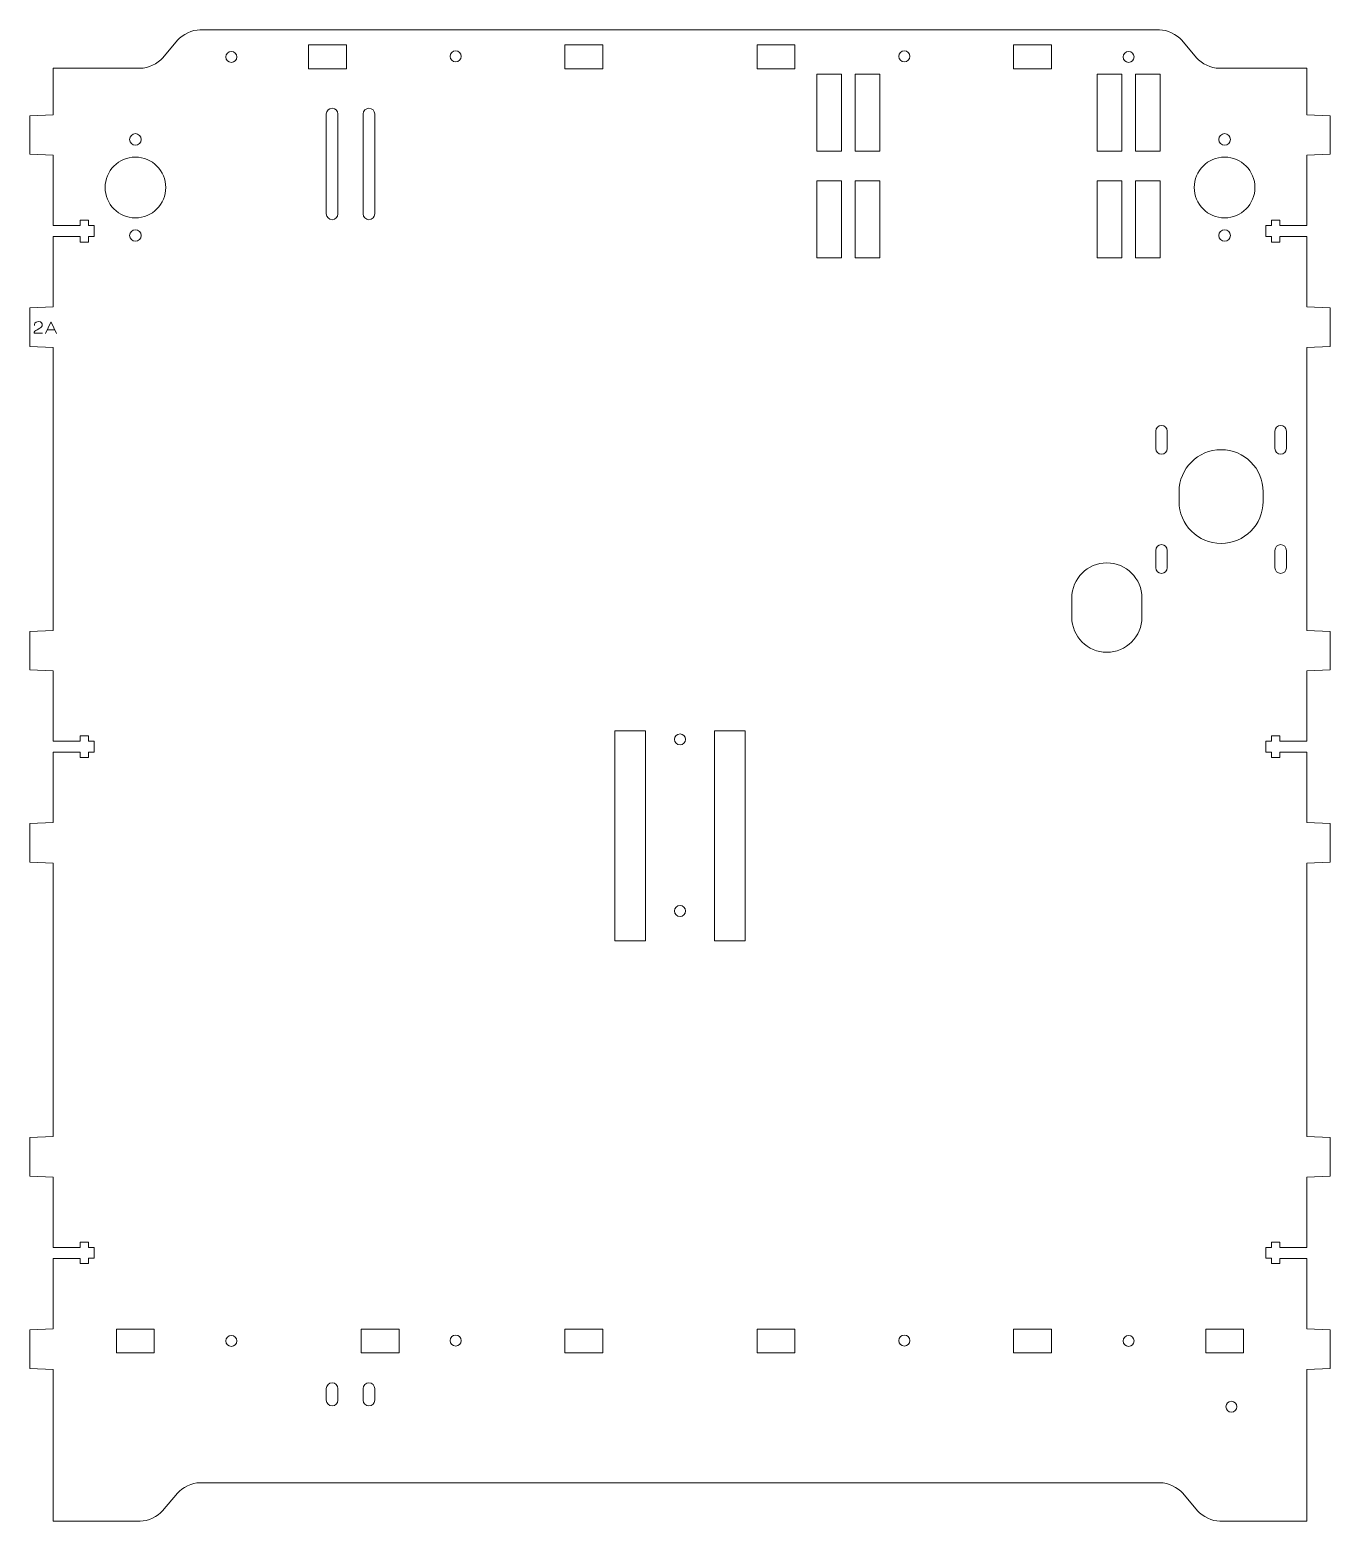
# Model space of a CAD drawing. Header units: inches. Extents: x 252 to 591, y 328 to 716.
import ezdxf

# ---------------------------------------------------------------- set-up
doc = ezdxf.new("R2010")
doc.units = ezdxf.units.IN
doc.header["$MEASUREMENT"] = 0
doc.layers.add('Layer 14', color=7, linetype='Continuous')
doc.layers.add('Layer 16', color=7, linetype='Continuous')

# ---------------------------------------------------------------- blocks, each defined once
blk = doc.blocks.new('block 5')
at = {"layer": 'Layer 14', "lineweight": 0}
blk.add_lwpolyline([(284.66, 371.32), (274.81, 371.32), (274.81, 377.52), (284.66, 377.52), (284.66, 371.32)], dxfattribs=at)
blk = doc.blocks.new('block 6')
at = {"layer": 'Layer 14', "lineweight": 0}
blk.add_open_spline([(304.74, 373), (303.95, 373), (303.31, 373.64), (303.31, 374.42), (303.31, 375.21), (303.95, 375.85), (304.74, 375.85), (305.52, 375.85), (306.16, 375.21), (306.16, 374.42), (306.16, 373.64), (305.52, 373), (304.74, 373)], degree=3, knots=[0, 0, 0, 0, 1, 1, 1, 2, 2, 2, 3, 3, 3, 4, 4, 4, 4], dxfattribs=at)
blk = doc.blocks.new('block 7')
at = {"layer": 'Layer 14', "lineweight": 0}
blk.add_lwpolyline([(324.82, 711.63), (334.67, 711.63), (334.67, 705.43), (324.82, 705.43), (324.82, 711.63)], dxfattribs=at)
blk = doc.blocks.new('block 8')
at = {"layer": 'Layer 14', "lineweight": 0}
blk.add_open_spline([(304.75, 709.95), (305.54, 709.95), (306.17, 709.31), (306.17, 708.52), (306.17, 707.74), (305.54, 707.1), (304.75, 707.1), (303.96, 707.1), (303.32, 707.74), (303.32, 708.52), (303.32, 709.31), (303.96, 709.95), (304.75, 709.95)], degree=3, knots=[0, 0, 0, 0, 1, 1, 1, 2, 2, 2, 3, 3, 3, 4, 4, 4, 4], dxfattribs=at)
blk = doc.blocks.new('block 9')
at = {"layer": 'Layer 14', "lineweight": 0}
blk.add_lwpolyline([(518.21, 705.43), (508.36, 705.43), (508.36, 711.63), (518.21, 711.63), (518.21, 705.43)], dxfattribs=at)
blk = doc.blocks.new('block 10')
at = {"layer": 'Layer 14', "lineweight": 0}
blk.add_open_spline([(538.28, 707.1), (537.5, 707.1), (536.86, 707.74), (536.86, 708.53), (536.86, 709.31), (537.5, 709.95), (538.28, 709.95), (539.07, 709.95), (539.71, 709.31), (539.71, 708.53), (539.71, 707.74), (539.07, 707.1), (538.28, 707.1)], degree=3, knots=[0, 0, 0, 0, 1, 1, 1, 2, 2, 2, 3, 3, 3, 4, 4, 4, 4], dxfattribs=at)
blk = doc.blocks.new('block 12')
at = {"layer": 'Layer 14', "lineweight": 0}
blk.add_lwpolyline([(518.2, 371.32), (508.35, 371.32), (508.35, 377.52), (518.2, 377.52), (518.2, 371.32)], dxfattribs=at)
blk = doc.blocks.new('block 13')
at = {"layer": 'Layer 14', "lineweight": 0}
blk.add_lwpolyline([(568.2, 371.32), (558.35, 371.32), (558.35, 377.52), (568.2, 377.52), (568.2, 371.32)], dxfattribs=at)
blk = doc.blocks.new('block 11')
at = {"layer": 'Layer 14'}
for name in ['block 12', 'block 13']:
    blk.add_blockref(name, (0, 0), dxfattribs=at)
blk = doc.blocks.new('block 14')
at = {"layer": 'Layer 14', "lineweight": 0}
blk.add_open_spline([(538.28, 373), (537.49, 373), (536.85, 373.64), (536.85, 374.42), (536.85, 375.21), (537.49, 375.85), (538.28, 375.85), (539.07, 375.85), (539.7, 375.21), (539.7, 374.42), (539.7, 373.64), (539.07, 373), (538.28, 373)], degree=3, knots=[0, 0, 0, 0, 1, 1, 1, 2, 2, 2, 3, 3, 3, 4, 4, 4, 4], dxfattribs=at)
blk = doc.blocks.new('block 15')
at = {"layer": 'Layer 14', "lineweight": 0}
blk.add_lwpolyline([(536.51, 684.03), (530.11, 684.03), (530.11, 704.03), (536.51, 704.03), (536.51, 684.03)], dxfattribs=at)
blk = doc.blocks.new('block 16')
at = {"layer": 'Layer 14', "lineweight": 0}
blk.add_lwpolyline([(546.52, 684.03), (540.11, 684.03), (540.11, 704.03), (546.52, 704.03), (546.52, 684.03)], dxfattribs=at)
blk = doc.blocks.new('block 17')
at = {"layer": 'Layer 14', "lineweight": 0}
blk.add_lwpolyline([(536.51, 656.24), (530.11, 656.24), (530.11, 676.24), (536.51, 676.24), (536.51, 656.24)], dxfattribs=at)
blk = doc.blocks.new('block 18')
at = {"layer": 'Layer 14', "lineweight": 0}
blk.add_lwpolyline([(546.52, 656.24), (540.11, 656.24), (540.11, 676.24), (546.52, 676.24), (546.52, 656.24)], dxfattribs=at)
blk = doc.blocks.new('block 19')
at = {"layer": 'Layer 14', "lineweight": 0}
blk.add_lwpolyline([(463.51, 684.03), (457.11, 684.03), (457.11, 704.03), (463.51, 704.03), (463.51, 684.03)], dxfattribs=at)
blk = doc.blocks.new('block 20')
at = {"layer": 'Layer 14', "lineweight": 0}
blk.add_lwpolyline([(473.52, 684.03), (467.11, 684.03), (467.11, 704.03), (473.52, 704.03), (473.52, 684.03)], dxfattribs=at)
blk = doc.blocks.new('block 21')
at = {"layer": 'Layer 14', "lineweight": 0}
blk.add_lwpolyline([(463.51, 656.24), (457.11, 656.24), (457.11, 676.24), (463.51, 676.24), (463.51, 656.24)], dxfattribs=at)
blk = doc.blocks.new('block 22')
at = {"layer": 'Layer 14', "lineweight": 0}
blk.add_lwpolyline([(473.52, 656.24), (467.11, 656.24), (467.11, 676.24), (473.52, 676.24), (473.52, 656.24)], dxfattribs=at)
blk = doc.blocks.new('block 25')
at = {"layer": 'Layer 16', "lineweight": 0}
blk.add_open_spline([(566.46, 357.3), (566.46, 358.08), (565.82, 358.72), (565.03, 358.72), (564.25, 358.72), (563.61, 358.08), (563.61, 357.3), (563.61, 356.51), (564.25, 355.87), (565.03, 355.87), (565.82, 355.87), (566.46, 356.51), (566.46, 357.3)], degree=3, knots=[0, 0, 0, 0, 1, 1, 1, 2, 2, 2, 3, 3, 3, 4, 4, 4, 4], dxfattribs=at)
blk = doc.blocks.new('block 24')
at = {"layer": 'Layer 16'}
blk.add_blockref('block 25', (0, 0), dxfattribs=at)

msp = doc.modelspace()

# ---------------------------------------------------------------- linework, layer by layer
at = {"layer": 'Layer 14', "lineweight": 0}
for points in [[(401.43, 705.43), (391.58, 705.43), (391.58, 711.63), (401.43, 711.63), (401.43, 705.43)], [(451.43, 705.43), (441.58, 705.43), (441.58, 711.63), (451.43, 711.63), (451.43, 705.43)], [(256.36, 636.52), (257.74, 639.54), (257.85, 639.54), (259.24, 636.52)], [(258.78, 637.51), (256.81, 637.51)], [(404.52, 512.35), (404.52, 533.15), (412.52, 533.15), (412.52, 512.35), (412.52, 504.86), (412.52, 478.56), (404.52, 478.56), (404.52, 504.86), (404.52, 512.35)], [(438.52, 504.86), (438.52, 478.56), (430.52, 478.56), (430.52, 504.86), (430.52, 512.35), (430.52, 533.15), (438.52, 533.15), (438.52, 512.35), (438.52, 504.86)], [(348.38, 371.32), (338.53, 371.32), (338.53, 377.52), (348.38, 377.52), (348.38, 371.32)], [(401.43, 371.32), (391.58, 371.32), (391.58, 377.52), (401.43, 377.52), (401.43, 371.32)], [(451.43, 371.32), (441.58, 371.32), (441.58, 377.52), (451.43, 377.52), (451.43, 371.32)]]:
    msp.add_lwpolyline(points, dxfattribs=at)
for points, knots in [([(584.66, 327.52), (584.66, 327.52), (584.66, 367.02), (584.66, 367.02), (584.66, 367.02), (590.75, 367.27), (590.75, 367.27), (590.75, 367.27), (590.75, 377.32), (590.75, 377.32), (590.75, 377.32), (584.66, 377.57), (584.66, 377.57), (584.66, 377.57), (584.66, 395.45), (584.66, 395.45), (584.66, 395.45), (584.66, 395.88), (584.66, 395.88), (584.66, 395.88), (577.64, 395.88), (577.64, 395.88), (577.64, 395.88), (577.64, 394.55), (577.64, 394.55), (577.64, 394.55), (575.44, 394.55), (575.44, 394.55), (575.44, 394.55), (575.44, 395.95), (575.44, 395.95), (575.44, 395.95), (574, 395.95), (574, 395.95), (574, 395.95), (574, 398.72), (574, 398.72), (574, 398.72), (575.44, 398.72), (575.44, 398.72), (575.44, 398.72), (575.44, 400.12), (575.44, 400.12), (575.44, 400.12), (577.64, 400.12), (577.64, 400.12), (577.64, 400.12), (577.64, 398.72), (577.64, 398.72), (577.64, 398.72), (584.66, 398.72), (584.66, 398.72), (584.66, 398.72), (584.66, 399.22), (584.66, 399.22), (584.66, 399.22), (584.66, 417.01), (584.66, 417.01), (584.66, 417.01), (590.75, 417.26), (590.75, 417.26), (590.75, 417.26), (590.75, 427.32), (590.75, 427.32), (590.75, 427.32), (584.66, 427.57), (584.66, 427.57), (584.66, 427.57), (584.66, 498.74), (584.66, 498.74), (584.66, 498.74), (590.75, 498.99), (590.75, 498.99), (590.75, 498.99), (590.75, 509.03), (590.75, 509.03), (590.75, 509.03), (584.66, 509.28), (584.66, 509.28), (584.66, 509.28), (584.66, 527.1), (584.66, 527.1), (584.66, 527.1), (584.66, 527.6), (584.66, 527.6), (584.66, 527.6), (577.64, 527.6), (577.64, 527.6), (577.64, 527.6), (577.64, 526.2), (577.64, 526.2), (577.64, 526.2), (575.44, 526.2), (575.44, 526.2), (575.44, 526.2), (575.44, 527.6), (575.44, 527.6), (575.44, 527.6), (574, 527.6), (574, 527.6), (574, 527.6), (574, 530.46), (574, 530.46), (574, 530.46), (575.44, 530.46), (575.44, 530.46), (575.44, 530.46), (575.44, 531.86), (575.44, 531.86), (575.44, 531.86), (577.64, 531.86), (577.64, 531.86), (577.64, 531.86), (577.64, 530.46), (577.64, 530.46), (577.64, 530.46), (584.66, 530.46), (584.66, 530.46), (584.66, 530.46), (584.66, 530.96), (584.66, 530.96), (584.66, 530.96), (584.66, 548.75), (584.66, 548.75), (584.66, 548.75), (590.75, 549), (590.75, 549), (590.75, 549), (590.75, 559.05), (590.75, 559.05), (590.75, 559.05), (584.66, 559.3), (584.66, 559.3), (584.66, 559.3), (584.66, 632.92), (584.66, 632.92), (584.66, 632.92), (590.75, 633.17), (590.75, 633.17), (590.75, 633.17), (590.75, 643.25), (590.75, 643.25), (590.75, 643.25), (584.66, 643.5), (584.66, 643.5), (584.66, 643.5), (584.66, 661.26), (584.66, 661.26), (584.66, 661.26), (584.66, 661.76), (584.66, 661.76), (584.66, 661.76), (577.64, 661.76), (577.64, 661.76), (577.64, 661.76), (577.64, 660.36), (577.64, 660.36), (577.64, 660.36), (575.44, 660.36), (575.44, 660.36), (575.44, 660.36), (575.44, 661.76), (575.44, 661.76), (575.44, 661.76), (574, 661.76), (574, 661.76), (574, 661.76), (574, 664.63), (574, 664.63), (574, 664.63), (575.44, 664.63), (575.44, 664.63), (575.44, 664.63), (575.44, 666.03), (575.44, 666.03), (575.44, 666.03), (577.64, 666.03), (577.64, 666.03), (577.64, 666.03), (577.64, 664.63), (577.64, 664.63), (577.64, 664.63), (584.66, 664.63), (584.66, 664.63), (584.66, 664.63), (584.66, 665.13), (584.66, 665.13), (584.66, 665.13), (584.66, 682.93), (584.66, 682.93), (584.66, 682.93), (590.75, 683.18), (590.75, 683.18), (590.75, 683.18), (590.75, 693.22), (590.75, 693.22), (590.75, 693.22), (584.66, 693.47), (584.66, 693.47), (584.66, 693.47), (584.66, 705.57), (584.66, 705.57), (584.66, 705.57), (561.8, 705.57), (561.8, 705.57), (559.85, 705.57), (557.24, 706.78), (555.98, 708.27), (555.98, 708.27), (552.12, 712.87), (552.12, 712.87), (550.87, 714.35), (548.25, 715.57), (546.31, 715.57), (546.31, 715.57), (296.56, 715.57), (296.56, 715.57), (294.61, 715.57), (292, 714.35), (290.75, 712.87), (290.75, 712.87), (286.89, 708.27), (286.89, 708.27), (285.63, 706.78), (283.02, 705.57), (281.07, 705.57), (281.07, 705.57), (258.37, 705.57), (258.37, 705.57), (258.37, 705.57), (258.37, 693.47), (258.37, 693.47), (258.37, 693.47), (252.28, 693.22), (252.28, 693.22), (252.28, 693.22), (252.28, 683.18), (252.28, 683.18), (252.28, 683.18), (258.37, 682.93), (258.37, 682.93), (258.37, 682.93), (258.37, 665.13), (258.37, 665.13), (258.37, 665.13), (258.37, 664.63), (258.37, 664.63), (258.37, 664.63), (265.39, 664.63), (265.39, 664.63), (265.39, 664.63), (265.39, 666.03), (265.39, 666.03), (265.39, 666.03), (267.59, 666.03), (267.59, 666.03), (267.59, 666.03), (267.59, 664.63), (267.59, 664.63), (267.59, 664.63), (269.03, 664.63), (269.03, 664.63), (269.03, 664.63), (269.03, 661.76), (269.03, 661.76), (269.03, 661.76), (267.59, 661.76), (267.59, 661.76), (267.59, 661.76), (267.59, 660.36), (267.59, 660.36), (267.59, 660.36), (265.39, 660.36), (265.39, 660.36), (265.39, 660.36), (265.39, 661.76), (265.39, 661.76), (265.39, 661.76), (258.37, 661.76), (258.37, 661.76), (258.37, 661.76), (258.37, 661.26), (258.37, 661.26), (258.37, 661.26), (258.37, 643.5), (258.37, 643.5), (258.37, 643.5), (252.28, 643.25), (252.28, 643.25), (252.28, 643.25), (252.28, 633.17), (252.28, 633.17), (252.28, 633.17), (258.37, 632.92), (258.37, 632.92), (258.37, 632.92), (258.37, 559.3), (258.37, 559.3), (258.37, 559.3), (252.28, 559.05), (252.28, 559.05), (252.28, 559.05), (252.28, 549), (252.28, 549), (252.28, 549), (258.37, 548.75), (258.37, 548.75), (258.37, 548.75), (258.37, 530.96), (258.37, 530.96), (258.37, 530.96), (258.37, 530.46), (258.37, 530.46), (258.37, 530.46), (265.39, 530.46), (265.39, 530.46), (265.39, 530.46), (265.39, 531.86), (265.39, 531.86), (265.39, 531.86), (267.59, 531.86), (267.59, 531.86), (267.59, 531.86), (267.59, 530.46), (267.59, 530.46), (267.59, 530.46), (269.03, 530.46), (269.03, 530.46), (269.03, 530.46), (269.03, 527.6), (269.03, 527.6), (269.03, 527.6), (267.59, 527.6), (267.59, 527.6), (267.59, 527.6), (267.59, 526.2), (267.59, 526.2), (267.59, 526.2), (265.39, 526.2), (265.39, 526.2), (265.39, 526.2), (265.39, 527.6), (265.39, 527.6), (265.39, 527.6), (258.37, 527.6), (258.37, 527.6), (258.37, 527.6), (258.37, 527.1), (258.37, 527.1), (258.37, 527.1), (258.37, 509.28), (258.37, 509.28), (258.37, 509.28), (252.28, 509.03), (252.28, 509.03), (252.28, 509.03), (252.28, 498.99), (252.28, 498.99), (252.28, 498.99), (258.37, 498.74), (258.37, 498.74), (258.37, 498.74), (258.37, 427.57), (258.37, 427.57), (258.37, 427.57), (252.28, 427.32), (252.28, 427.32), (252.28, 427.32), (252.28, 417.26), (252.28, 417.26), (252.28, 417.26), (258.37, 417.01), (258.37, 417.01), (258.37, 417.01), (258.37, 399.22), (258.37, 399.22), (258.37, 399.22), (258.37, 398.72), (258.37, 398.72), (258.37, 398.72), (265.39, 398.72), (265.39, 398.72), (265.39, 398.72), (265.39, 400.12), (265.39, 400.12), (265.39, 400.12), (267.59, 400.12), (267.59, 400.12), (267.59, 400.12), (267.59, 398.72), (267.59, 398.72), (267.59, 398.72), (269.03, 398.72), (269.03, 398.72), (269.03, 398.72), (269.03, 395.95), (269.03, 395.95), (269.03, 395.95), (267.59, 395.95), (267.59, 395.95), (267.59, 395.95), (267.59, 394.55), (267.59, 394.55), (267.59, 394.55), (265.39, 394.55), (265.39, 394.55), (265.39, 394.55), (265.39, 395.88), (265.39, 395.88), (265.39, 395.88), (258.37, 395.88), (258.37, 395.88), (258.37, 395.88), (258.37, 395.45), (258.37, 395.45), (258.37, 395.45), (258.37, 377.57), (258.37, 377.57), (258.37, 377.57), (252.28, 377.32), (252.28, 377.32), (252.28, 377.32), (252.28, 367.27), (252.28, 367.27), (252.28, 367.27), (258.37, 367.02), (258.37, 367.02), (258.37, 367.02), (258.37, 327.52), (258.37, 327.52), (258.37, 327.52), (281.04, 327.52), (281.04, 327.52), (282.98, 327.52), (285.6, 328.74), (286.85, 330.22), (286.85, 330.22), (290.71, 334.82), (290.71, 334.82), (291.96, 336.3), (294.58, 337.52), (296.52, 337.52), (296.52, 337.52), (546.56, 337.52), (546.56, 337.52), (548.5, 337.52), (551.12, 336.3), (552.37, 334.82), (552.37, 334.82), (556.23, 330.22), (556.23, 330.22), (557.48, 328.74), (560.1, 327.52), (562.04, 327.52), (562.04, 327.52), (584.66, 327.52), (584.66, 327.52)], [0, 0, 0, 0, 1, 1, 1, 2, 2, 2, 3, 3, 3, 4, 4, 4, 5, 5, 5, 6, 6, 6, 7, 7, 7, 8, 8, 8, 9, 9, 9, 10, 10, 10, 11, 11, 11, 12, 12, 12, 13, 13, 13, 14, 14, 14, 15, 15, 15, 16, 16, 16, 17, 17, 17, 18, 18, 18, 19, 19, 19, 20, 20, 20, 21, 21, 21, 22, 22, 22, 23, 23, 23, 24, 24, 24, 25, 25, 25, 26, 26, 26, 27, 27, 27, 28, 28, 28, 29, 29, 29, 30, 30, 30, 31, 31, 31, 32, 32, 32, 33, 33, 33, 34, 34, 34, 35, 35, 35, 36, 36, 36, 37, 37, 37, 38, 38, 38, 39, 39, 39, 40, 40, 40, 41, 41, 41, 42, 42, 42, 43, 43, 43, 44, 44, 44, 45, 45, 45, 46, 46, 46, 47, 47, 47, 48, 48, 48, 49, 49, 49, 50, 50, 50, 51, 51, 51, 52, 52, 52, 53, 53, 53, 54, 54, 54, 55, 55, 55, 56, 56, 56, 57, 57, 57, 58, 58, 58, 59, 59, 59, 60, 60, 60, 61, 61, 61, 62, 62, 62, 63, 63, 63, 64, 64, 64, 65, 65, 65, 66, 66, 66, 67, 67, 67, 68, 68, 68, 69, 69, 69, 70, 70, 70, 71, 71, 71, 72, 72, 72, 73, 73, 73, 74, 74, 74, 75, 75, 75, 76, 76, 76, 77, 77, 77, 78, 78, 78, 79, 79, 79, 80, 80, 80, 81, 81, 81, 82, 82, 82, 83, 83, 83, 84, 84, 84, 85, 85, 85, 86, 86, 86, 87, 87, 87, 88, 88, 88, 89, 89, 89, 90, 90, 90, 91, 91, 91, 92, 92, 92, 93, 93, 93, 94, 94, 94, 95, 95, 95, 96, 96, 96, 97, 97, 97, 98, 98, 98, 99, 99, 99, 100, 100, 100, 101, 101, 101, 102, 102, 102, 103, 103, 103, 104, 104, 104, 105, 105, 105, 106, 106, 106, 107, 107, 107, 108, 108, 108, 109, 109, 109, 110, 110, 110, 111, 111, 111, 112, 112, 112, 113, 113, 113, 114, 114, 114, 115, 115, 115, 116, 116, 116, 117, 117, 117, 118, 118, 118, 119, 119, 119, 120, 120, 120, 121, 121, 121, 122, 122, 122, 123, 123, 123, 124, 124, 124, 125, 125, 125, 126, 126, 126, 127, 127, 127, 128, 128, 128, 129, 129, 129, 130, 130, 130, 131, 131, 131, 132, 132, 132, 133, 133, 133, 134, 134, 134, 135, 135, 135, 136, 136, 136, 137, 137, 137, 138, 138, 138, 139, 139, 139, 140, 140, 140, 141, 141, 141, 142, 142, 142, 143, 143, 143, 144, 144, 144, 145, 145, 145, 146, 146, 146, 147, 147, 147, 148, 148, 148, 149, 149, 149, 150, 150, 150, 151, 151, 151, 152, 152, 152, 152]), ([(363.14, 707.24), (362.35, 707.24), (361.71, 707.88), (361.71, 708.67), (361.71, 709.46), (362.35, 710.09), (363.14, 710.09), (363.92, 710.09), (364.56, 709.46), (364.56, 708.67), (364.56, 707.88), (363.92, 707.24), (363.14, 707.24)], [0, 0, 0, 0, 1, 1, 1, 2, 2, 2, 3, 3, 3, 4, 4, 4, 4]), ([(479.92, 707.24), (479.13, 707.24), (478.49, 707.88), (478.49, 708.67), (478.49, 709.46), (479.13, 710.09), (479.92, 710.09), (480.71, 710.09), (481.34, 709.46), (481.34, 708.67), (481.34, 707.88), (480.71, 707.24), (479.92, 707.24)], [0, 0, 0, 0, 1, 1, 1, 2, 2, 2, 3, 3, 3, 4, 4, 4, 4]), ([(332.46, 693.67), (332.46, 694.5), (331.79, 695.17), (330.96, 695.17), (330.13, 695.17), (329.46, 694.5), (329.46, 693.67), (329.46, 693.67), (329.46, 667.67), (329.46, 667.67), (329.46, 666.84), (330.13, 666.17), (330.96, 666.17), (331.79, 666.17), (332.46, 666.84), (332.46, 667.67), (332.46, 667.67), (332.46, 693.67), (332.46, 693.67)], [0, 0, 0, 0, 1, 1, 1, 2, 2, 2, 3, 3, 3, 4, 4, 4, 5, 5, 5, 6, 6, 6, 6]), ([(342.06, 693.67), (342.06, 694.5), (341.39, 695.17), (340.56, 695.17), (339.73, 695.17), (339.06, 694.5), (339.06, 693.67), (339.06, 693.67), (339.06, 667.67), (339.06, 667.67), (339.06, 666.84), (339.73, 666.17), (340.56, 666.17), (341.39, 666.17), (342.06, 666.84), (342.06, 667.67), (342.06, 667.67), (342.06, 693.67), (342.06, 693.67)], [0, 0, 0, 0, 1, 1, 1, 2, 2, 2, 3, 3, 3, 4, 4, 4, 5, 5, 5, 6, 6, 6, 6]), ([(278.27, 687.04), (278.27, 686.22), (278.94, 685.54), (279.77, 685.54), (280.6, 685.54), (281.27, 686.22), (281.27, 687.04), (281.27, 687.87), (280.6, 688.55), (279.77, 688.55), (278.94, 688.55), (278.27, 687.87), (278.27, 687.04)], [0, 0, 0, 0, 1, 1, 1, 2, 2, 2, 3, 3, 3, 4, 4, 4, 4]), ([(561.77, 687.04), (561.77, 686.22), (562.44, 685.54), (563.27, 685.54), (564.09, 685.54), (564.77, 686.22), (564.77, 687.04), (564.77, 687.87), (564.09, 688.55), (563.27, 688.55), (562.44, 688.55), (561.77, 687.87), (561.77, 687.04)], [0, 0, 0, 0, 1, 1, 1, 2, 2, 2, 3, 3, 3, 4, 4, 4, 4]), ([(271.87, 674.54), (271.87, 670.18), (275.4, 666.64), (279.77, 666.64), (284.13, 666.64), (287.67, 670.18), (287.67, 674.54), (287.67, 678.91), (284.13, 682.44), (279.77, 682.44), (275.4, 682.44), (271.87, 678.91), (271.87, 674.54)], [0, 0, 0, 0, 1, 1, 1, 2, 2, 2, 3, 3, 3, 4, 4, 4, 4]), ([(555.37, 674.54), (555.37, 670.18), (558.9, 666.64), (563.27, 666.64), (567.63, 666.64), (571.17, 670.18), (571.17, 674.54), (571.17, 678.91), (567.63, 682.44), (563.27, 682.44), (558.9, 682.44), (555.37, 678.91), (555.37, 674.54)], [0, 0, 0, 0, 1, 1, 1, 2, 2, 2, 3, 3, 3, 4, 4, 4, 4]), ([(278.27, 662.04), (278.27, 661.21), (278.94, 660.55), (279.77, 660.55), (280.6, 660.55), (281.27, 661.21), (281.27, 662.04), (281.27, 662.87), (280.6, 663.54), (279.77, 663.54), (278.94, 663.54), (278.27, 662.87), (278.27, 662.04)], [0, 0, 0, 0, 1, 1, 1, 2, 2, 2, 3, 3, 3, 4, 4, 4, 4]), ([(561.77, 662.04), (561.77, 661.21), (562.44, 660.55), (563.27, 660.55), (564.09, 660.55), (564.77, 661.21), (564.77, 662.04), (564.77, 662.87), (564.09, 663.54), (563.27, 663.54), (562.44, 663.54), (561.77, 662.87), (561.77, 662.04)], [0, 0, 0, 0, 1, 1, 1, 2, 2, 2, 3, 3, 3, 4, 4, 4, 4]), ([(253.47, 638.6), (253.47, 638.93), (253.48, 639.66), (254.53, 639.66), (255.36, 639.66), (255.53, 639.11), (255.53, 638.83), (255.53, 638.39), (255.27, 638.14), (254.91, 637.92), (254.91, 637.92), (254.18, 637.55), (254.18, 637.55), (253.64, 637.24), (253.41, 637.06), (253.41, 636.62), (253.41, 636.62), (255.62, 636.62), (255.62, 636.62)], [0, 0, 0, 0, 1, 1, 1, 2, 2, 2, 3, 3, 3, 4, 4, 4, 5, 5, 5, 6, 6, 6, 6]), ([(548.36, 606.62), (548.36, 605.79), (547.69, 605.12), (546.86, 605.12), (546.03, 605.12), (545.36, 605.79), (545.36, 606.62), (545.36, 606.62), (545.36, 611.13), (545.36, 611.13), (545.36, 611.95), (546.03, 612.63), (546.86, 612.63), (547.69, 612.63), (548.36, 611.95), (548.36, 611.13), (548.36, 611.13), (548.36, 606.62), (548.36, 606.62)], [0, 0, 0, 0, 1, 1, 1, 2, 2, 2, 3, 3, 3, 4, 4, 4, 5, 5, 5, 6, 6, 6, 6]), ([(579.36, 606.62), (579.36, 605.79), (578.69, 605.12), (577.86, 605.12), (577.03, 605.12), (576.36, 605.79), (576.36, 606.62), (576.36, 606.62), (576.36, 611.13), (576.36, 611.13), (576.36, 611.95), (577.03, 612.63), (577.86, 612.63), (578.69, 612.63), (579.36, 611.95), (579.36, 611.13), (579.36, 611.13), (579.36, 606.62), (579.36, 606.62)], [0, 0, 0, 0, 1, 1, 1, 2, 2, 2, 3, 3, 3, 4, 4, 4, 5, 5, 5, 6, 6, 6, 6]), ([(573.31, 592.87), (573.31, 586.82), (568.41, 581.92), (562.36, 581.92), (556.31, 581.92), (551.41, 586.82), (551.41, 592.87), (551.41, 592.87), (551.41, 595.37), (551.41, 595.37), (551.41, 601.42), (556.31, 606.32), (562.36, 606.32), (568.41, 606.32), (573.31, 601.42), (573.31, 595.37), (573.31, 595.37), (573.31, 592.87), (573.31, 592.87)], [0, 0, 0, 0, 1, 1, 1, 2, 2, 2, 3, 3, 3, 4, 4, 4, 5, 5, 5, 6, 6, 6, 6]), ([(548.36, 575.62), (548.36, 574.79), (547.69, 574.12), (546.86, 574.12), (546.03, 574.12), (545.36, 574.79), (545.36, 575.62), (545.36, 575.62), (545.36, 580.13), (545.36, 580.13), (545.36, 580.95), (546.03, 581.63), (546.86, 581.63), (547.69, 581.63), (548.36, 580.95), (548.36, 580.13), (548.36, 580.13), (548.36, 575.62), (548.36, 575.62)], [0, 0, 0, 0, 1, 1, 1, 2, 2, 2, 3, 3, 3, 4, 4, 4, 5, 5, 5, 6, 6, 6, 6]), ([(579.36, 575.62), (579.36, 574.79), (578.69, 574.12), (577.86, 574.12), (577.03, 574.12), (576.36, 574.79), (576.36, 575.62), (576.36, 575.62), (576.36, 580.13), (576.36, 580.13), (576.36, 580.95), (577.03, 581.63), (577.86, 581.63), (578.69, 581.63), (579.36, 580.95), (579.36, 580.13), (579.36, 580.13), (579.36, 575.62), (579.36, 575.62)], [0, 0, 0, 0, 1, 1, 1, 2, 2, 2, 3, 3, 3, 4, 4, 4, 5, 5, 5, 6, 6, 6, 6]), ([(541.75, 562.73), (541.75, 557.69), (537.66, 553.6), (532.62, 553.6), (527.58, 553.6), (523.49, 557.69), (523.49, 562.73), (523.49, 562.73), (523.49, 567.74), (523.49, 567.74), (523.49, 572.78), (527.58, 576.87), (532.62, 576.87), (537.66, 576.87), (541.75, 572.78), (541.75, 567.74), (541.75, 567.74), (541.75, 562.73), (541.75, 562.73)], [0, 0, 0, 0, 1, 1, 1, 2, 2, 2, 3, 3, 3, 4, 4, 4, 5, 5, 5, 6, 6, 6, 6]), ([(420.09, 530.93), (420.09, 530.14), (420.73, 529.5), (421.52, 529.5), (422.3, 529.5), (422.94, 530.14), (422.94, 530.93), (422.94, 531.71), (422.3, 532.35), (421.52, 532.35), (420.73, 532.35), (420.09, 531.71), (420.09, 530.93)], [0, 0, 0, 0, 1, 1, 1, 2, 2, 2, 3, 3, 3, 4, 4, 4, 4]), ([(420.09, 486.29), (420.09, 485.5), (420.73, 484.86), (421.52, 484.86), (422.3, 484.86), (422.94, 485.5), (422.94, 486.29), (422.94, 487.08), (422.3, 487.71), (421.52, 487.71), (420.73, 487.71), (420.09, 487.08), (420.09, 486.29)], [0, 0, 0, 0, 1, 1, 1, 2, 2, 2, 3, 3, 3, 4, 4, 4, 4]), ([(363.14, 373.1), (362.35, 373.1), (361.71, 373.73), (361.71, 374.52), (361.71, 375.31), (362.35, 375.95), (363.14, 375.95), (363.92, 375.95), (364.56, 375.31), (364.56, 374.52), (364.56, 373.73), (363.92, 373.1), (363.14, 373.1)], [0, 0, 0, 0, 1, 1, 1, 2, 2, 2, 3, 3, 3, 4, 4, 4, 4]), ([(479.92, 373.1), (479.13, 373.1), (478.49, 373.73), (478.49, 374.52), (478.49, 375.31), (479.13, 375.95), (479.92, 375.95), (480.71, 375.95), (481.34, 375.31), (481.34, 374.52), (481.34, 373.73), (480.71, 373.1), (479.92, 373.1)], [0, 0, 0, 0, 1, 1, 1, 2, 2, 2, 3, 3, 3, 4, 4, 4, 4]), ([(332.46, 362.02), (332.46, 362.85), (331.79, 363.52), (330.96, 363.52), (330.13, 363.52), (329.46, 362.85), (329.46, 362.02), (329.46, 362.02), (329.46, 359.02), (329.46, 359.02), (329.46, 358.19), (330.13, 357.52), (330.96, 357.52), (331.79, 357.52), (332.46, 358.19), (332.46, 359.02), (332.46, 359.02), (332.46, 362.02), (332.46, 362.02)], [0, 0, 0, 0, 1, 1, 1, 2, 2, 2, 3, 3, 3, 4, 4, 4, 5, 5, 5, 6, 6, 6, 6]), ([(342.06, 362.02), (342.06, 362.85), (341.39, 363.52), (340.56, 363.52), (339.73, 363.52), (339.06, 362.85), (339.06, 362.02), (339.06, 362.02), (339.06, 359.02), (339.06, 359.02), (339.06, 358.19), (339.73, 357.52), (340.56, 357.52), (341.39, 357.52), (342.06, 358.19), (342.06, 359.02), (342.06, 359.02), (342.06, 362.02), (342.06, 362.02)], [0, 0, 0, 0, 1, 1, 1, 2, 2, 2, 3, 3, 3, 4, 4, 4, 5, 5, 5, 6, 6, 6, 6])]:
    msp.add_open_spline(points, degree=3, knots=knots, dxfattribs=at)

# ---------------------------------------------------------------- block references
at = {"layer": 'Layer 14'}
for name in ['block 7', 'block 9', 'block 8', 'block 10', 'block 19', 'block 20', 'block 15', 'block 16', 'block 21', 'block 22', 'block 17', 'block 18', 'block 5', 'block 11', 'block 6', 'block 14']:
    msp.add_blockref(name, (0, 0), dxfattribs=at)
at = {"layer": 'Layer 16'}
msp.add_blockref('block 24', (0, 0), dxfattribs=at)

doc.saveas('drawing.dxf')
